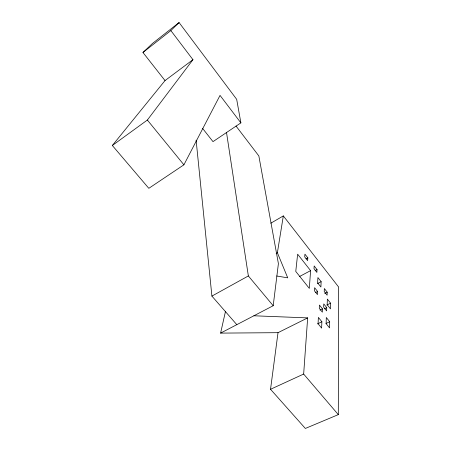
<?xml version="1.0" encoding="UTF-8"?>
<svg xmlns="http://www.w3.org/2000/svg" width="451" height="451" viewBox="0 0 451 451"><rect width="100%" height="100%" fill="white"/><g stroke="black" fill="none" stroke-linecap="round" stroke-linejoin="round"><path stroke-width="0.68" d="M338.306 414.627L303.658 374.059L307.655 317.899L278.013 332.68L270.532 389.281L305.35 428.45L338.306 414.627L338.662 287.078L283.324 215.911L270.797 223.211M330.583 303.173L330.459 308.867L327.178 304.741L327.341 299.086L330.583 303.173L326.806 305.068M329.692 321.704L329.551 327.9L326.124 323.649L326.31 317.493L329.692 321.704L325.932 323.536M326.738 307.644L326.648 310.874L323.655 307.131L323.773 303.918L326.738 307.644L324.23 308.896M327.2 292.169L327.11 295.174L324.224 291.526L324.337 288.533L327.2 292.169L324.72 293.432M321.879 321.738L321.625 328.114L318.073 323.745L318.372 317.414L321.879 321.738L317.493 323.891M322.476 308.856L322.347 312.154L319.291 308.349L319.443 305.068L322.476 308.856L319.99 310.102M321.135 281.661L320.898 286.999L317.628 282.867L317.91 277.562L321.135 281.661L317.436 283.583M317.605 291.481L317.442 294.588L314.432 290.805L314.618 287.721L317.605 291.481L315.739 292.44M317.03 269.602L316.873 272.415L313.997 268.751L314.178 265.955L317.03 269.602L315.164 270.594M310.598 270.628L309.318 288.392L295.766 271.429L297.637 254.178L310.598 270.628L299.425 276.57M307.847 257.876L307.621 260.627L304.701 256.907L304.944 254.167L307.847 257.876L306.02 258.863M225.517 311.258L220.595 333.109L273.199 305.722L278.402 263.632L258.851 155.945L236.02 126.038M276.672 275.989L287.732 277.844L277.388 252.757L283.324 215.911M240.885 122.869L236.679 99.327L179.075 22.55L170.861 30.583L192.949 59.69L165.027 80.582L112.338 145.493L148.819 188.326L183.907 164.818L220.037 95.392L240.885 122.869L212.99 141.637L202.555 128.355M112.338 145.493L147.364 120.039L192.949 59.69M165.027 80.582L142.956 52.491L152.32 43.584L179.075 22.55M142.956 52.491L170.861 30.583M276.159 253.439L277.388 252.757M236.814 324.669L211.908 296.098L248.354 275.944L226.515 132.532M270.532 389.281L303.658 374.059M220.595 333.109L278.013 332.68M253.879 315.779L307.655 317.899M248.354 275.944L273.199 305.722M147.364 120.039L183.907 164.818M196.112 140.165L211.908 296.098"/></g></svg>
